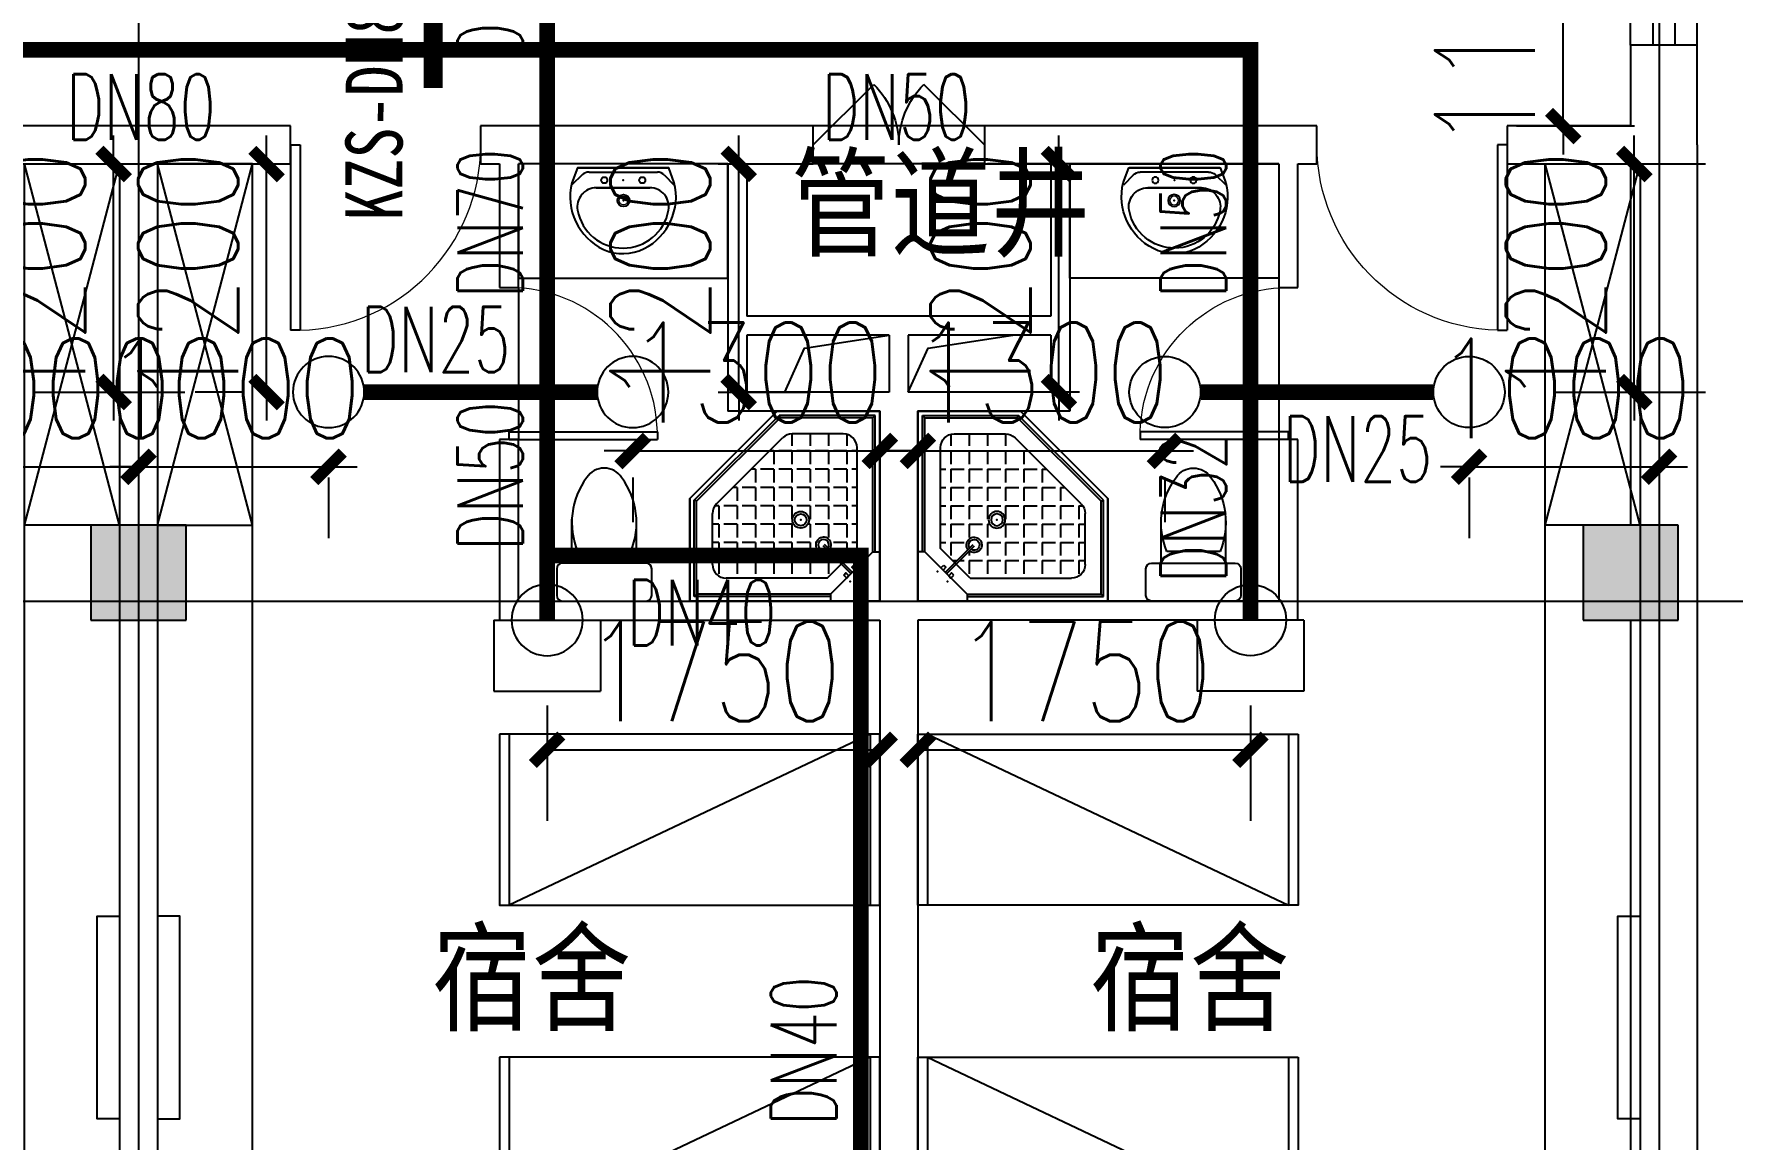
# Model space of a CAD drawing. Extents: x 0 to 2838408, y -923048 to 203859.
# Drawn here: x 2779413 to 2788346, y -404806 to -398991 of the extents above; entities that cross this region are included whole.
import ezdxf
from ezdxf.enums import TextEntityAlignment as Align

# ---------------------------------------------------------------- set-up
doc = ezdxf.new("R2010")
doc.units = 0
doc.header["$LTSCALE"] = 1000
for name, color, linetype in [('A-Fixt', 81, 'Continuous'), ('CLAYER', 7, 'Continuous'), ('COLUMN', 9, 'Continuous'), ('DOOR_FIRE', 4, 'Continuous'), ('DOTE', 8, 'Continuous'), ('EQUIP_喷头', 7, 'Continuous'), ('PIPE-喷淋', 6, 'Continuous'), ('PUB_HATCH', 8, 'Continuous'), ('PUB_TEXT', 7, 'Continuous'), ('TEXT_喷淋', 7, 'Continuous'), ('TWT_DIM', 3, 'Continuous'), ('WALL', 9, 'Continuous'), ('WINDOW', 4, 'Continuous'), ('XREF', 8, 'Continuous'), ('抗震支吊架', 2, 'Continuous'), ('洁具', 213, 'Continuous'), ('配景', 3, 'Continuous')]:
    doc.layers.add(name, color=color, linetype=linetype)
doc.styles.add('_TCH_DIM_T3', font='SIMPLEX', dxfattribs={"width": 0.75, "bigfont": 'HZTXT'})
doc.styles.add('_TWT_PIPEDN', font='SIMPLEX', dxfattribs={"width": 0.8, "height": 2.3, "bigfont": 'HZTXT'})
doc.styles.add('kzcad', font='', dxfattribs={"width": 0.8})
doc.styles.get("Standard").update_dxf_attribs({"font": 'geniso.shx', "bigfont": 'hztxt.shx'})
doc.styles.get('kzcad').set_extended_font_data('SimSun')
doc.dimstyles.new('_TWT_ARCH&&150', dxfattribs={"dimtxt": 525, "dimasz": 150, "dimexe": 375, "dimexo": 450, "dimgap": 150, "dimtad": 1, "dimdec": 0, "dimzin": 0, "dimdsep": 46, "dimtxsty": '_TCH_DIM_T3', "dimblk": 'ARCHTICK', "dimcen": 0.09, "dimclrt": 7, "dimazin": 2, "dimtfac": 1, "dimtdec": 0, "dimtix": 1, "dimtmove": 2, "dimatfit": 3, "dimfxl": 1, "dimtolj": 1, "dimtzin": 0, "dimarcsym": 0})

# ---------------------------------------------------------------- blocks, each defined once
blk = doc.blocks.new('1F平面-CAD导入_dwg_Drawing4_t3_dwg_$plan$00001613-474159-1F-927810-1F')
at = {"layer": '洁具'}
for p, q in [((-30, 250), (-170, 250)), ((-200, 169.7), (-430.4, 169.7)), ((-260.4, -139.7), (-260.4, 139.7)), ((-200, -169.7), (-200, -220)), ((-170, -250), (-30, -250))]:
    blk.add_line(p, q, dxfattribs=at)
for points in [[(-200, 220), (-200, 169.7), (-200, -169.7), (-430.4, -169.7)], [(0, -220), (0, 220)]]:
    blk.add_lwpolyline(points, dxfattribs=at)
for centre, radius, start, end in [((-170, 220), 30, 90, 180), ((-30, 220), 30, 0, 90), ((-589.6, 0), 109.8, 123.45086, 236.54914), ((-412.8, -227.4), 397.5, 67.45048, 126.63814), ((-412.8, 227.4), 397.5, 233.36186, 292.54952), ((-170, -220), 30, 180, 270), ((-30, -220), 30, 270, 0)]:
    blk.add_arc(centre, radius, start, end, dxfattribs=at)
blk = doc.blocks.new('$lvtry$00000169')
at = {"color": 0}
for p, q in [((258.9, -36), (258.9, 0)), ((258.9, -36), (36, -258.9)), ((258.9, -24), (976, -24)), ((258.9, -36), (964, -36)), ((964, -36), (976, -24)), ((964, -36), (964, -525.1)), ((976, -24), (976, -530.1)), ((276.1, -120), (120, -276.1)), ((143.9, -151), (290.7, -298.1)), ((151, -143.9), (297.8, -291)), ((269.6, -212.7), (269.6, -142.7)), ((276.1, -120), (808, -120)), ((365.9, -212.7), (365.9, -142.7)), ((462.1, -212.7), (462.1, -142.7)), ((558.4, -212.7), (558.4, -142.7)), ((654.6, -212.7), (654.6, -142.7)), ((750.9, -212.7), (750.9, -142.7)), ((847.1, -212.7), (847.1, -142.7)), ((36, -258.9), (0, -258.9)), ((24, -258.9), (24, -976)), ((36, -258.9), (36, -964)), ((173.4, -308.9), (173.4, -238.9)), ((183.4, -212.7), (205.5, -212.7)), ((219.6, -212.7), (243.4, -212.7)), ((269.6, -212.7), (339.6, -212.7)), ((269.6, -262.8), (269.6, -238.9)), ((365.9, -212.7), (435.9, -212.7)), ((365.9, -308.9), (365.9, -238.9)), ((462.1, -212.7), (532.1, -212.7)), ((462.1, -308.9), (462.1, -238.9)), ((558.4, -212.7), (628.4, -212.7)), ((558.4, -308.9), (558.4, -238.9)), ((654.6, -212.7), (724.6, -212.7)), ((654.6, -308.9), (654.6, -238.9)), ((750.9, -212.7), (820.9, -212.7)), ((750.9, -308.9), (750.9, -238.9)), ((847.1, -212.7), (880, -212.7)), ((847.1, -308.9), (847.1, -238.9)), ((880, -192), (880, -460.5)), ((120, -276.1), (120, -808)), ((120, -308.9), (147.1, -308.9)), ((173.4, -308.9), (243.4, -308.9)), ((173.4, -405.2), (173.4, -335.2)), ((269.6, -405.2), (269.6, -335.2)), ((334.3, -308.9), (339.6, -308.9)), ((365.9, -308.9), (435.9, -308.9)), ((365.9, -405.2), (365.9, -335.2)), ((462.1, -308.9), (532.1, -308.9)), ((462.1, -405.2), (462.1, -335.2)), ((558.4, -308.9), (628.4, -308.9)), ((558.4, -405.2), (558.4, -335.2)), ((654.6, -308.9), (724.6, -308.9)), ((654.6, -405.2), (654.6, -335.2)), ((750.9, -308.9), (820.9, -308.9)), ((750.9, -405.2), (750.9, -335.2)), ((847.1, -308.9), (880, -308.9)), ((847.1, -405.2), (847.1, -335.2)), ((120, -405.2), (147.1, -405.2)), ((173.4, -405.2), (243.4, -405.2)), ((173.4, -501.4), (173.4, -431.4)), ((269.6, -405.2), (339.6, -405.2)), ((269.6, -501.4), (269.6, -431.4)), ((365.9, -405.2), (378.6, -405.2)), ((365.9, -501.4), (365.9, -431.4)), ((462.1, -405.2), (532.1, -405.2)), ((462.1, -501.4), (462.1, -431.4)), ((558.4, -405.2), (628.4, -405.2)), ((558.4, -501.4), (558.4, -431.4)), ((654.6, -405.2), (724.6, -405.2)), ((654.6, -501.4), (654.6, -431.4)), ((750.9, -405.2), (820.9, -405.2)), ((750.9, -501.4), (750.9, -431.4)), ((847.1, -405.2), (880, -405.2)), ((847.1, -501.4), (847.1, -431.4)), ((120, -501.4), (147.1, -501.4)), ((173.4, -501.4), (243.4, -501.4)), ((173.4, -597.7), (173.4, -527.7)), ((269.6, -501.4), (339.6, -501.4)), ((269.6, -597.7), (269.6, -527.7)), ((365.9, -501.4), (435.9, -501.4)), ((365.9, -597.7), (365.9, -527.7)), ((462.1, -501.4), (532.1, -501.4)), ((462.1, -597.7), (462.1, -527.7)), ((858.9, -511.4), (511.4, -858.9)), ((964, -525.1), (525.1, -964)), ((976, -530.1), (530.1, -976)), ((558.4, -501.4), (628.4, -501.4)), ((558.4, -597.7), (558.4, -527.7)), ((654.6, -501.4), (724.6, -501.4)), ((654.6, -597.7), (654.6, -527.7)), ((750.9, -501.4), (820.9, -501.4)), ((750.9, -597.7), (750.9, -527.7)), ((847.1, -501.4), (867.2, -501.4)), ((964, -525.1), (976, -530.1)), ((120, -597.7), (147.1, -597.7)), ((173.4, -597.7), (243.4, -597.7)), ((173.4, -693.9), (173.4, -623.9)), ((269.6, -597.7), (339.6, -597.7)), ((269.6, -693.9), (269.6, -623.9)), ((365.9, -597.7), (435.9, -597.7)), ((365.9, -693.9), (365.9, -623.9)), ((462.1, -597.7), (532.1, -597.7)), ((462.1, -693.9), (462.1, -623.9)), ((558.4, -597.7), (628.4, -597.7)), ((558.4, -693.9), (558.4, -623.9)), ((654.6, -597.7), (724.6, -597.7)), ((654.6, -693.9), (654.6, -623.9)), ((750.9, -597.7), (772.6, -597.7)), ((120, -693.9), (147.1, -693.9)), ((173.4, -693.9), (243.4, -693.9)), ((269.6, -693.9), (339.6, -693.9)), ((365.9, -693.9), (435.9, -693.9)), ((462.1, -693.9), (532.1, -693.9)), ((558.4, -693.9), (628.4, -693.9)), ((654.6, -693.9), (676.4, -693.9)), ((120, -790.2), (147.1, -790.2)), ((173.4, -790.2), (173.4, -720.2)), ((173.4, -790.2), (243.4, -790.2)), ((269.6, -790.2), (269.6, -720.2)), ((269.6, -790.2), (339.6, -790.2)), ((365.9, -790.2), (365.9, -720.2)), ((365.9, -790.2), (435.9, -790.2)), ((462.1, -790.2), (462.1, -720.2)), ((462.1, -790.2), (532.1, -790.2)), ((558.4, -790.2), (558.4, -720.2)), ((558.4, -790.2), (580.1, -790.2)), ((173.4, -877.5), (173.4, -816.4)), ((192, -880), (460.5, -880)), ((269.6, -880), (269.6, -816.4)), ((365.9, -880), (365.9, -816.4)), ((462.1, -880), (462.1, -816.4)), ((36, -964), (24, -976)), ((24, -976), (530.1, -976)), ((36, -964), (525.1, -964)), ((525.1, -964), (530.1, -976))]:
    blk.add_line(p, q, dxfattribs=at)
blk.add_lwpolyline([(0, 0), (0, -1000), (540, -1000), (1000, -540), (1000, 0)], close=True)
for points in [[(0, 0), (0, -1000)], [(0, 0), (1000, 0)], [(1000, 0), (1000, -540)], [(136.1, -189.7), (147.9, -177.9), (132.5, -162.5), (120.7, -174.3)], [(189.7, -136.1), (177.9, -147.9), (162.5, -132.5), (174.3, -120.7)], [(1000, -540), (540, -1000)], [(0, -1000), (540, -1000)]]:
    blk.add_lwpolyline(points, close=True, dxfattribs=at)
for radius in [43.8, 31.1]:
    blk.add_circle((416.2, -427.6), radius, dxfattribs=at)
for centre, radius, start, end in [((808, -192), 72, 0, 90), ((296, -295.7), 40.6, 142.58296, 128.41974), ((296, -295.7), 28.6, 145.82801, 125.65986), ((808, -460.5), 72, 315, 0), ((192, -808), 72, 180, 270), ((460.5, -808), 72, 270, 315)]:
    blk.add_arc(centre, radius, start, end, dxfattribs=at)
for p in [(103.2, -155.8, 0), (156.1, -102.2, 0), (415.8, -428.1, 0)]:
    blk.add_point(p, dxfattribs=at)
blk = doc.blocks.new('$lvtry$00000178')
at = {"color": 0}
for p, q in [((-238.4, 0), (238.4, 0)), ((-214.1, -36.1), (-272.1, -90.6)), ((-179.8, -22.5), (180.1, -22.5)), ((215.7, -37.5), (268.3, -90.8)), ((-141.7, -105.2), (140.2, -105.2)), ((140.2, -105.2), (-141.7, -105.2))]:
    blk.add_line(p, q, dxfattribs=at)
blk.add_lwpolyline([(-103.6, -429.7, 0.224698), (110.4, -425.4, 0.348046), (268.9, -78.5), (239.5, 0), (-241.3, 0), (-270.7, -78.5, 0.356844)], format="xyb", close=True, dxfattribs=at)
for centre, radius in [((-100, -65), 16.3), ((100, -65), 16.3), ((1.4, -172.5), 31.6)]:
    blk.add_circle(centre, radius, dxfattribs=at)
at = {"color": 0, "lineweight": 13}
blk.add_circle((1.4, -172.5), 23, dxfattribs=at)
at = {"color": 0}
for centre, radius, start, end in [((-179.8, -72.5), 50, 90, 133.18096), ((180.1, -72.5), 50, 44.56072, 90), ((-141.7, -205.2), 100, 90, 190.56023), ((140.2, -205.2), 100, 349.43977, 90), ((-0.7, -179), 243.4, 190.56023, 349.43977)]:
    blk.add_arc(centre, radius, start, end, dxfattribs=at)
for p in [(0, -65), (1.4, -172.5)]:
    blk.add_point(p, dxfattribs=at)
blk = doc.blocks.new('A$C70365C93')
at = {"layer": '洁具'}
blk.add_lwpolyline([(-1900, 2300), (-1900, 1700), (-800, 1700), (-800, 2300)], close=True, dxfattribs=at)
blk.add_blockref('$lvtry$00000178', (-1350, 2280), dxfattribs=at)
at = {"layer": '洁具', "rotation": 180}
blk.add_blockref('$lvtry$00000169', (0, 0), dxfattribs=at)
at = {"layer": '洁具', "extrusion": (0, 0, -1), "xscale": -1, "zscale": -1, "rotation": 90}
blk.add_blockref('1F平面-CAD导入_dwg_Drawing4_t3_dwg_$plan$00001613-474159-1F-927810-1F', (1450, 0), dxfattribs=at)
blk = doc.blocks.new('单人床')
at = {"layer": 'A-Fixt'}
for p, q in [((47773.8, 13973.4), (48673.8, 13973.4)), ((47773.8, 12073.4), (48673.8, 13973.4)), ((47773.8, 12073.4), (48673.8, 12073.4))]:
    blk.add_line(p, q, dxfattribs=at)
blk.add_lwpolyline([(47773.8, 14023.4), (48673.8, 14023.4), (48673.8, 12023.4), (47773.8, 12023.4), (47773.8, 14023.4)], dxfattribs=at)
blk = doc.blocks.new('CH_AP01')
for p, q in [((-311.4, 16.6), (-275, 0)), ((-275, 0), (275, 0)), ((275, 0), (311.4, 16.6))]:
    blk.add_line(p, q)
for centre, radius, start, end in [((0, -578.9), 1212.6, 74.71041, 105.28959), ((-306.8, 555.3), 37.8, 100.18588, 202.83587), ((-1658.4, 201.9), 1359.7, 352.16586, 14.42826), ((-823.7, 250), 562.9, 335.50378, 31.09034), ((0, -578.9), 1172.6, 75.02868, 104.97132), ((0, -1278.1), 1856.9, 80.61099, 99.38901), ((-823.7, 250), 602.9, 335.50378, 30.26909), ((823.7, 250), 602.9, 149.73091, 204.49622), ((823.7, 250), 562.9, 148.90966, 204.49622), ((1658.4, 201.9), 1359.7, 165.57174, 187.83414), ((306.8, 555.3), 37.8, 337.16413, 79.81412), ((0, -578.9), 1092.6, 75.87672, 104.12328)]:
    blk.add_arc(centre, radius, start, end)
blk = doc.blocks.new('A$C61295E98')
at = {"color": 3}
for p, q in [((544, 597.9), (0, 597.9)), ((0, 597.9), (0, 0)), ((161.4, 597.9), (161.4, 0)), ((170.4, 0.2), (170.4, 597.6)), ((602.7, 572.2), (602.7, 25.6)), ((624, 517.9), (624, 80)), ((544, 0), (0, 0))]:
    blk.add_line(p, q, dxfattribs=at)
for points in [[(81.8, 540.3), (75.3, 540.3), (75.3, 576.8), (81.8, 576.8)], [(81.8, 453.1), (75.3, 453.1), (75.3, 489.6), (81.8, 489.6)], [(81.8, 352.9), (75.3, 352.9), (75.3, 389.4), (81.8, 389.4)]]:
    blk.add_lwpolyline(points, close=True, dxfattribs=at)
for centre in [(74, 250.1), (74, 164.2), (74, 70.5)]:
    blk.add_circle(centre, 15.7, dxfattribs=at)
for centre, start, end in [((544, 517.9), 360, 90), ((544, 80), 270, 0)]:
    blk.add_arc(centre, 80, start, end, dxfattribs=at)
blk = doc.blocks.new('宿舍')
at = {"layer": 'A-Fixt'}
for p, q in [((47853.8, 13801.7), (48353.8, 15701.7)), ((48353.8, 13801.7), (47853.8, 15701.7)), ((47853.8, 13801.7), (48353.8, 13801.7))]:
    blk.add_line(p, q, dxfattribs=at)
for points in [[(47853.8, 8601.7), (48353.8, 8601.7), (48353.8, 15701.7), (47853.8, 15701.7)], [(47853.8, 10676.1), (47970.5, 10676.1), (47970.5, 11742.6), (47853.8, 11742.6)]]:
    blk.add_lwpolyline(points, close=True, dxfattribs=at)
at = {"xscale": -1, "rotation": 90}
for p in [(63677.2, 60475.5), (63677.2, 58775.5)]:
    blk.add_blockref('单人床', p, dxfattribs=at)
at = {"layer": 'A-Fixt', "xscale": -1, "rotation": 180}
for p in [(50002, 9140.5), (51117.2, 9140.5)]:
    blk.add_blockref('CH_AP01', p, dxfattribs=at)
at = {"layer": '配景', "color": 252}
blk.add_blockref('A$C61295E98', (47853.8, 7096.6), dxfattribs=at)
blk = doc.blocks.new('$DorLib2D$00000116')
at = {"color": 0}
for p, q in [((-0.5, 0), (-0.1464, 0.3536)), ((0.5, 0), (0.1464, 0.3536))]:
    blk.add_line(p, q, dxfattribs=at)
for centre, start, end in [((-0.5, 0), 0, 45), ((0.5, 0), 135, 180)]:
    blk.add_arc(centre, 0.5, start, end, dxfattribs=at)
blk = doc.blocks.new('$DorLib2D$00000001')
for p, q in [((0.45, 0.975), (0.5, 0.975)), ((0.45, 0), (0.45, 0.975)), ((0.5, 0), (0.5, 0.975)), ((0.5, 0), (0.45, 0))]:
    blk.add_line(p, q)
at = {"lineweight": 13}
blk.add_arc((0.475, 0), 0.975, 91.46928, 180, dxfattribs=at)
blk = doc.blocks.new('$WINLIB2D$00000001')
at = {"color": 0}
for points in [[(-0.5, 0.5), (-0.5, -0.5)], [(-0.5, 0.5), (0.5, 0.5)], [(0.5, -0.5), (0.5, 0.5)], [(0.5, 0.1667), (-0.5, 0.1667)], [(0.5, -0.1667), (-0.5, -0.1667)], [(-0.5, -0.5), (0.5, -0.5)]]:
    blk.add_lwpolyline(points, dxfattribs=at)
blk = doc.blocks.new('2F1')
at = {"layer": 'PUB_HATCH'}
for points in [[(2443666.7, -402075.2), (2444166.7, -402075.2), (2444166.7, -401575.2), (2443666.7, -401575.2)], [(2451516.7, -402075.2), (2452016.7, -402075.2), (2452016.7, -401575.2), (2451516.7, -401575.2)]]:
    blk.add_hatch(color=256, dxfattribs=at).paths.add_polyline_path(points)
for points in [[(2447316.7, -400875.2), (2447420.3, -400645), (2447866.7, -400575.2)], [(2447966.7, -400875.2), (2448070.3, -400645), (2448516.7, -400575.2)]]:
    blk.add_lwpolyline(points)
at = {"layer": 'COLUMN'}
for p, q in [((2444166.7, -401575.2), (2443666.7, -401575.2)), ((2443666.7, -401575.2), (2443666.7, -402075.2)), ((2444166.7, -402075.2), (2444166.7, -401575.2)), ((2452016.7, -401575.2), (2451516.7, -401575.2)), ((2451516.7, -401575.2), (2451516.7, -402075.2)), ((2452016.7, -402075.2), (2452016.7, -401575.2)), ((2443666.7, -402075.2), (2444166.7, -402075.2)), ((2451516.7, -402075.2), (2452016.7, -402075.2))]:
    blk.add_line(p, q, dxfattribs=at)
at = {"layer": 'DOOR_FIRE'}
for p, q in [((2448366.7, -399475.2), (2447466.7, -399475.2)), ((2448366.7, -399675.2), (2447466.7, -399675.2))]:
    blk.add_line(p, q, dxfattribs=at)
at = {"layer": 'DOTE'}
for p, q in [((2443916.7, -327575.2), (2443916.7, -410775.2)), ((2451916.7, -327575.2), (2451916.7, -410775.2)), ((2343216.7, -401975.2), (2453916.7, -401975.2))]:
    blk.add_line(p, q, dxfattribs=at)
at = {"layer": 'WALL'}
for p, q in [((2452116.7, -399050.2), (2451766.7, -399050.2)), ((2451766.7, -399050.2), (2451766.7, -399475.2)), ((2452116.7, -399575.2), (2452116.7, -399050.2)), ((2443916.7, -399475.2), (2443116.7, -399475.2)), ((2444716.7, -399475.2), (2443916.7, -399475.2)), ((2444716.7, -399675.2), (2444716.7, -399475.2)), ((2445816.7, -399475.2), (2445716.7, -399475.2)), ((2445716.7, -399475.2), (2445716.7, -399675.2)), ((2447016.7, -399475.2), (2445816.7, -399475.2)), ((2447466.7, -399475.2), (2447016.7, -399475.2)), ((2447466.7, -399675.2), (2447466.7, -399475.2)), ((2448816.7, -399475.2), (2448366.7, -399475.2)), ((2448366.7, -399475.2), (2448366.7, -399675.2)), ((2450016.7, -399475.2), (2448816.7, -399475.2)), ((2450116.7, -399475.2), (2450016.7, -399475.2)), ((2450116.7, -399675.2), (2450116.7, -399475.2)), ((2451766.7, -399475.2), (2451116.7, -399475.2)), ((2451116.7, -399475.2), (2451116.7, -399675.2)), ((2452116.7, -399575.2), (2452116.7, -401825.2)), ((2443116.7, -399675.2), (2443816.7, -399675.2)), ((2443816.7, -399675.2), (2443816.7, -401575.2)), ((2444016.7, -399675.2), (2444716.7, -399675.2)), ((2444016.7, -399675.2), (2444016.7, -401575.2)), ((2445716.7, -399675.2), (2445816.7, -399675.2)), ((2445816.7, -399675.2), (2445816.7, -400325.2)), ((2447016.7, -399675.2), (2445916.7, -399675.2)), ((2445916.7, -400325.2), (2445916.7, -399675.2)), ((2447016.7, -399675.2), (2447016.7, -400475.2)), ((2447116.7, -399675.2), (2447466.7, -399675.2)), ((2447116.7, -399675.2), (2447116.7, -400475.2)), ((2448366.7, -399675.2), (2448716.7, -399675.2)), ((2448716.7, -399675.2), (2448716.7, -400475.2)), ((2449916.7, -399675.2), (2448816.7, -399675.2)), ((2448816.7, -399675.2), (2448816.7, -400475.2)), ((2449916.7, -399675.2), (2449916.7, -400325.2)), ((2450016.7, -400325.2), (2450016.7, -399675.2)), ((2450016.7, -399675.2), (2450116.7, -399675.2)), ((2451116.7, -399675.2), (2451766.7, -399675.2)), ((2451766.7, -399675.2), (2451766.7, -401575.2)), ((2445816.7, -400325.2), (2445916.7, -400325.2)), ((2449916.7, -400325.2), (2450016.7, -400325.2)), ((2447016.7, -400475.2), (2447016.7, -400975.2)), ((2447916.7, -400475.2), (2447116.7, -400475.2)), ((2448716.7, -400475.2), (2447916.7, -400475.2)), ((2448816.7, -400475.2), (2448816.7, -400975.2)), ((2447866.7, -400575.2), (2447116.7, -400575.2)), ((2447116.7, -400575.2), (2447116.7, -400875.2)), ((2447866.7, -400575.2), (2447866.7, -400875.2)), ((2448716.7, -400575.2), (2447966.7, -400575.2)), ((2447966.7, -400575.2), (2447966.7, -400875.2)), ((2448716.7, -400575.2), (2448716.7, -400875.2)), ((2447866.7, -400875.2), (2447116.7, -400875.2)), ((2448716.7, -400875.2), (2447966.7, -400875.2)), ((2447816.7, -400975.2), (2447016.7, -400975.2)), ((2447816.7, -400975.2), (2447816.7, -401975.2)), ((2448016.7, -400975.2), (2448016.7, -401975.2)), ((2448816.7, -400975.2), (2448016.7, -400975.2)), ((2445916.7, -401125.2), (2445816.7, -401125.2)), ((2445816.7, -401125.2), (2445816.7, -402075.2)), ((2445916.7, -401975.2), (2445916.7, -401125.2)), ((2450016.7, -401125.2), (2449916.7, -401125.2)), ((2449916.7, -401125.2), (2449916.7, -401975.2)), ((2450016.7, -402075.2), (2450016.7, -401125.2)), ((2452116.7, -401825.2), (2452116.7, -407175.2)), ((2445916.7, -401975.2), (2447816.7, -401975.2)), ((2449916.7, -401975.2), (2448016.7, -401975.2)), ((2443816.7, -402075.2), (2443816.7, -406775.2)), ((2444016.7, -402075.2), (2444016.7, -406775.2)), ((2445816.7, -402075.2), (2447816.7, -402075.2)), ((2447816.7, -402075.2), (2447816.7, -407025.2)), ((2450016.7, -402075.2), (2448016.7, -402075.2)), ((2448016.7, -402075.2), (2448016.7, -407025.2)), ((2451766.7, -402075.2), (2451766.7, -406775.2))]:
    blk.add_line(p, q, dxfattribs=at)
at = {"layer": 'WINDOW'}
for p, q in [((2445916.7, -400325.2), (2445916.7, -401125.2)), ((2449916.7, -400325.2), (2449916.7, -401125.2))]:
    blk.add_line(p, q, dxfattribs=at)
at = {"xscale": -1, "rotation": 359.9999999999999}
for name, p in [('宿舍', (2491670.6, -415376.9)), ('A$C70365C93', (2448016.7, -401975.2)), ('宿舍', (2499670.6, -415376.9))]:
    blk.add_blockref(name, p, dxfattribs=at)
for name, p in [('宿舍', (2396162.9, -415376.9)), ('A$C70365C93', (2447816.7, -401975.2))]:
    blk.add_blockref(name, p)
at = {"layer": 'DOOR_FIRE', "xscale": 900, "yscale": -900, "zscale": 200, "rotation": 179.9999999994664}
blk.add_blockref('$DorLib2D$00000116', (2447916.7, -399575.2), dxfattribs=at)
at = {"layer": 'WINDOW'}
for name, p, xscale, yscale, zscale, rotation in [('$WINLIB2D$00000001', (2451941.7, -398350.2), -1400, 350, -1400, 269.9999999999944), ('$DorLib2D$00000001', (2445866.7, -400725.2), 800, 800, 800, 270), ('$DorLib2D$00000001', (2449966.7, -400725.2), 800, -800, 800, 270)]:
    blk.add_blockref(name, p, dxfattribs=dict(at, xscale=xscale, yscale=yscale, zscale=zscale, rotation=rotation))
at = {"layer": 'WINDOW', "yscale": -1000}
for p, xscale, zscale in [((2445216.7, -399575.2), -1000, -1000), ((2450616.7, -399575.2), 1000, 1000)]:
    blk.add_blockref('$DorLib2D$00000001', p, dxfattribs=dict(at, xscale=xscale, zscale=zscale))
at = {"layer": 'CLAYER'}
blk.add_text('管道井', height=525, dxfattribs=at).set_placement((2447349.1, -400162.2))
at = {"layer": 'PUB_TEXT'}
for p in [(2445460.1, -404239), (2448922, -404239)]:
    blk.add_text('宿舍', height=525, dxfattribs=at).set_placement(p)
blk = doc.blocks.new('_ArchTick')
at = {"color": 0, "linetype": 'ByBlock', "const_width": 0.4}
blk.add_lwpolyline([(-0.5, -0.5), (0.5, 0.5)], dxfattribs=at)
blk = doc.blocks.new('*D1570')
at = {"layer": 'Defpoints', "color": 0, "linetype": 'ByBlock', "transparency": 16777216}
for p in [(2778962.5, -400875.2), (2779962.5, -400875.2), (2779962.5, -401268.6)]:
    blk.add_point(p, dxfattribs=at)
at = {"layer": 'TWT_DIM', "color": 0, "linetype": 'ByBlock', "lineweight": -2, "transparency": 16777216}
for p, q in [((2778962.5, -401268.6), (2778812.5, -401268.6)), ((2778962.5, -401268.6), (2779962.5, -401268.6)), ((2779962.5, -401268.6), (2780112.5, -401268.6)), ((2778962.5, -401325.2), (2778962.5, -401643.6)), ((2779962.5, -401325.2), (2779962.5, -401643.6))]:
    blk.add_line(p, q, dxfattribs=at)
at = {"layer": 'TWT_DIM', "color": 0, "linetype": 'ByBlock', "lineweight": -2, "transparency": 16777216, "xscale": 150, "yscale": 150, "zscale": 150}
blk.add_blockref('_ArchTick', (2778962.5, -401268.6), dxfattribs=at)
at = {"layer": 'TWT_DIM', "color": 0, "linetype": 'ByBlock', "lineweight": -2, "transparency": 16777216, "xscale": 150, "yscale": 150, "zscale": 150, "rotation": 180}
blk.add_blockref('_ArchTick', (2779962.5, -401268.6), dxfattribs=at)
at = {"layer": 'TWT_DIM', "color": 7, "linetype": 'ByBlock', "transparency": 16777216, "insert": (2779462.5, -400856.1), "char_height": 525, "attachment_point": 5, "style": '_TCH_DIM_T3'}
blk.add_mtext('\\A1;1000', dxfattribs=at)
blk = doc.blocks.new('*D1572')
at = {"layer": 'Defpoints', "color": 0, "linetype": 'ByBlock', "transparency": 16777216}
for p in [(2778962.5, -399675.2), (2779831.8, -399675.2), (2778962.5, -400875.2)]:
    blk.add_point(p, dxfattribs=at)
at = {"layer": 'TWT_DIM', "color": 0, "linetype": 'ByBlock', "lineweight": -2, "transparency": 16777216}
for p, q in [((2779831.8, -399675.2), (2779831.8, -399525.2)), ((2779412.5, -399675.2), (2780206.8, -399675.2)), ((2779831.8, -400875.2), (2779831.8, -399675.2)), ((2779412.5, -400875.2), (2780206.8, -400875.2)), ((2779831.8, -400875.2), (2779831.8, -401025.2))]:
    blk.add_line(p, q, dxfattribs=at)
at = {"layer": 'TWT_DIM', "color": 0, "linetype": 'ByBlock', "lineweight": -2, "transparency": 16777216, "xscale": 150, "yscale": 150, "zscale": 150}
for p, rotation in [((2779831.8, -399675.2), 270), ((2779831.8, -400875.2), 90)]:
    blk.add_blockref('_ArchTick', p, dxfattribs=dict(at, rotation=rotation))
at = {"layer": 'TWT_DIM', "color": 7, "linetype": 'ByBlock', "transparency": 16777216, "insert": (2779419.3, -400275.2), "char_height": 525, "attachment_point": 5, "rotation": 90, "style": '_TCH_DIM_T3'}
blk.add_mtext('\\A1;1200', dxfattribs=at)
blk = doc.blocks.new('*D1577')
at = {"layer": 'Defpoints', "color": 0, "linetype": 'ByBlock', "transparency": 16777216}
for p in [(2784062.5, -400875.2), (2785362.5, -400875.2), (2785362.5, -401185.1)]:
    blk.add_point(p, dxfattribs=at)
at = {"layer": 'TWT_DIM', "color": 0, "linetype": 'ByBlock', "lineweight": -2, "transparency": 16777216}
for p, q in [((2784062.5, -401185.1), (2783912.5, -401185.1)), ((2784062.5, -401185.1), (2785362.5, -401185.1)), ((2785362.5, -401185.1), (2785512.5, -401185.1)), ((2784062.5, -401325.2), (2784062.5, -401560.1)), ((2785362.5, -401325.2), (2785362.5, -401560.1))]:
    blk.add_line(p, q, dxfattribs=at)
at = {"layer": 'TWT_DIM', "color": 0, "linetype": 'ByBlock', "lineweight": -2, "transparency": 16777216, "xscale": 150, "yscale": 150, "zscale": 150}
blk.add_blockref('_ArchTick', (2784062.5, -401185.1), dxfattribs=at)
at = {"layer": 'TWT_DIM', "color": 0, "linetype": 'ByBlock', "lineweight": -2, "transparency": 16777216, "xscale": 150, "yscale": 150, "zscale": 150, "rotation": 180}
blk.add_blockref('_ArchTick', (2785362.5, -401185.1), dxfattribs=at)
at = {"layer": 'TWT_DIM', "color": 7, "linetype": 'ByBlock', "transparency": 16777216, "insert": (2784712.5, -400772.6), "char_height": 525, "attachment_point": 5, "style": '_TCH_DIM_T3'}
blk.add_mtext('\\A1;1300', dxfattribs=at)
blk = doc.blocks.new('*D1578')
at = {"layer": 'Defpoints', "color": 0, "linetype": 'ByBlock', "transparency": 16777216}
for p in [(2782562.5, -400875.2), (2783862.5, -400875.2), (2783862.5, -401185.1)]:
    blk.add_point(p, dxfattribs=at)
at = {"layer": 'TWT_DIM', "color": 0, "linetype": 'ByBlock', "lineweight": -2, "transparency": 16777216}
for p, q in [((2782562.5, -401185.1), (2782412.5, -401185.1)), ((2782562.5, -401185.1), (2783862.5, -401185.1)), ((2783862.5, -401185.1), (2784012.5, -401185.1)), ((2782562.5, -401325.2), (2782562.5, -401560.1)), ((2783862.5, -401325.2), (2783862.5, -401560.1))]:
    blk.add_line(p, q, dxfattribs=at)
at = {"layer": 'TWT_DIM', "color": 0, "linetype": 'ByBlock', "lineweight": -2, "transparency": 16777216, "xscale": 150, "yscale": 150, "zscale": 150}
blk.add_blockref('_ArchTick', (2782562.5, -401185.1), dxfattribs=at)
at = {"layer": 'TWT_DIM', "color": 0, "linetype": 'ByBlock', "lineweight": -2, "transparency": 16777216, "xscale": 150, "yscale": 150, "zscale": 150, "rotation": 180}
blk.add_blockref('_ArchTick', (2783862.5, -401185.1), dxfattribs=at)
at = {"layer": 'TWT_DIM', "color": 7, "linetype": 'ByBlock', "transparency": 16777216, "insert": (2783212.5, -400772.6), "char_height": 525, "attachment_point": 5, "style": '_TCH_DIM_T3'}
blk.add_mtext('\\A1;1300', dxfattribs=at)
blk = doc.blocks.new('*D1581')
at = {"layer": 'Defpoints', "color": 0, "linetype": 'ByBlock', "transparency": 16777216}
for p in [(2784062.5, -402075.2), (2785812.5, -402075.2), (2785812.5, -402757.6)]:
    blk.add_point(p, dxfattribs=at)
at = {"layer": 'TWT_DIM', "color": 0, "linetype": 'ByBlock', "lineweight": -2, "transparency": 16777216}
for p, q in [((2784062.5, -402525.2), (2784062.5, -403132.6)), ((2785812.5, -402525.2), (2785812.5, -403132.6)), ((2784062.5, -402757.6), (2785812.5, -402757.6))]:
    blk.add_line(p, q, dxfattribs=at)
at = {"layer": 'TWT_DIM', "color": 0, "linetype": 'ByBlock', "lineweight": -2, "transparency": 16777216, "xscale": 150, "yscale": 150, "zscale": 150, "rotation": 180}
blk.add_blockref('_ArchTick', (2784062.5, -402757.6), dxfattribs=at)
at = {"layer": 'TWT_DIM', "color": 0, "linetype": 'ByBlock', "lineweight": -2, "transparency": 16777216, "xscale": 150, "yscale": 150, "zscale": 150}
blk.add_blockref('_ArchTick', (2785812.5, -402757.6), dxfattribs=at)
at = {"layer": 'TWT_DIM', "color": 7, "linetype": 'ByBlock', "transparency": 16777216, "insert": (2784937.5, -402345.1), "char_height": 525, "attachment_point": 5, "style": '_TCH_DIM_T3'}
blk.add_mtext('\\A1;1750', dxfattribs=at)
blk = doc.blocks.new('*D1582')
at = {"layer": 'Defpoints', "color": 0, "linetype": 'ByBlock', "transparency": 16777216}
for p in [(2786962.5, -400875.2), (2787962.5, -400875.2), (2787962.5, -401268.6)]:
    blk.add_point(p, dxfattribs=at)
at = {"layer": 'TWT_DIM', "color": 0, "linetype": 'ByBlock', "lineweight": -2, "transparency": 16777216}
for p, q in [((2786962.5, -401268.6), (2786812.5, -401268.6)), ((2786962.5, -401268.6), (2787962.5, -401268.6)), ((2787962.5, -401268.6), (2788112.5, -401268.6)), ((2786962.5, -401325.2), (2786962.5, -401643.6)), ((2787962.5, -401325.2), (2787962.5, -401643.6))]:
    blk.add_line(p, q, dxfattribs=at)
at = {"layer": 'TWT_DIM', "color": 0, "linetype": 'ByBlock', "lineweight": -2, "transparency": 16777216, "xscale": 150, "yscale": 150, "zscale": 150}
blk.add_blockref('_ArchTick', (2786962.5, -401268.6), dxfattribs=at)
at = {"layer": 'TWT_DIM', "color": 0, "linetype": 'ByBlock', "lineweight": -2, "transparency": 16777216, "xscale": 150, "yscale": 150, "zscale": 150, "rotation": 180}
blk.add_blockref('_ArchTick', (2787962.5, -401268.6), dxfattribs=at)
at = {"layer": 'TWT_DIM', "color": 7, "linetype": 'ByBlock', "transparency": 16777216, "insert": (2787462.5, -400856.1), "char_height": 525, "attachment_point": 5, "style": '_TCH_DIM_T3'}
blk.add_mtext('\\A1;1000', dxfattribs=at)
blk = doc.blocks.new('*D1583')
at = {"layer": 'Defpoints', "color": 0, "linetype": 'ByBlock', "transparency": 16777216}
for p in [(2784804.8, -399675.2), (2785362.5, -399675.2), (2785362.5, -400875.2)]:
    blk.add_point(p, dxfattribs=at)
at = {"layer": 'TWT_DIM', "color": 0, "linetype": 'ByBlock', "lineweight": -2, "transparency": 16777216}
for p, q in [((2784804.8, -399675.2), (2784804.8, -399525.2)), ((2784912.5, -399675.2), (2784429.8, -399675.2)), ((2784804.8, -400875.2), (2784804.8, -399675.2)), ((2784912.5, -400875.2), (2784429.8, -400875.2)), ((2784804.8, -400875.2), (2784804.8, -401025.2))]:
    blk.add_line(p, q, dxfattribs=at)
at = {"layer": 'TWT_DIM', "color": 0, "linetype": 'ByBlock', "lineweight": -2, "transparency": 16777216, "xscale": 150, "yscale": 150, "zscale": 150}
for p, rotation in [((2784804.8, -399675.2), 270), ((2784804.8, -400875.2), 90)]:
    blk.add_blockref('_ArchTick', p, dxfattribs=dict(at, rotation=rotation))
at = {"layer": 'TWT_DIM', "color": 7, "linetype": 'ByBlock', "transparency": 16777216, "insert": (2784392.3, -400275.2), "char_height": 525, "attachment_point": 5, "rotation": 90, "style": '_TCH_DIM_T3'}
blk.add_mtext('\\A1;1200', dxfattribs=at)
blk = doc.blocks.new('*D1584')
at = {"layer": 'Defpoints', "color": 0, "linetype": 'ByBlock', "transparency": 16777216}
for p in [(2786962.5, -399675.2), (2787831.8, -399675.2), (2786962.5, -400875.2)]:
    blk.add_point(p, dxfattribs=at)
at = {"layer": 'TWT_DIM', "color": 0, "linetype": 'ByBlock', "lineweight": -2, "transparency": 16777216}
for p, q in [((2787831.8, -399675.2), (2787831.8, -399525.2)), ((2787412.5, -399675.2), (2788206.8, -399675.2)), ((2787831.8, -400875.2), (2787831.8, -399675.2)), ((2787412.5, -400875.2), (2788206.8, -400875.2)), ((2787831.8, -400875.2), (2787831.8, -401025.2))]:
    blk.add_line(p, q, dxfattribs=at)
at = {"layer": 'TWT_DIM', "color": 0, "linetype": 'ByBlock', "lineweight": -2, "transparency": 16777216, "xscale": 150, "yscale": 150, "zscale": 150}
for p, rotation in [((2787831.8, -399675.2), 270), ((2787831.8, -400875.2), 90)]:
    blk.add_blockref('_ArchTick', p, dxfattribs=dict(at, rotation=rotation))
at = {"layer": 'TWT_DIM', "color": 7, "linetype": 'ByBlock', "transparency": 16777216, "insert": (2787419.3, -400275.2), "char_height": 525, "attachment_point": 5, "rotation": 90, "style": '_TCH_DIM_T3'}
blk.add_mtext('\\A1;1200', dxfattribs=at)
blk = doc.blocks.new('*D1585')
at = {"layer": 'Defpoints', "color": 0, "linetype": 'ByBlock', "transparency": 16777216}
for p in [(2782112.5, -402075.2), (2783862.5, -402075.2), (2783862.5, -402757.6)]:
    blk.add_point(p, dxfattribs=at)
at = {"layer": 'TWT_DIM', "color": 0, "linetype": 'ByBlock', "lineweight": -2, "transparency": 16777216}
for p, q in [((2782112.5, -402525.2), (2782112.5, -403132.6)), ((2783862.5, -402525.2), (2783862.5, -403132.6)), ((2782112.5, -402757.6), (2783862.5, -402757.6))]:
    blk.add_line(p, q, dxfattribs=at)
at = {"layer": 'TWT_DIM', "color": 0, "linetype": 'ByBlock', "lineweight": -2, "transparency": 16777216, "xscale": 150, "yscale": 150, "zscale": 150, "rotation": 180}
blk.add_blockref('_ArchTick', (2782112.5, -402757.6), dxfattribs=at)
at = {"layer": 'TWT_DIM', "color": 0, "linetype": 'ByBlock', "lineweight": -2, "transparency": 16777216, "xscale": 150, "yscale": 150, "zscale": 150}
blk.add_blockref('_ArchTick', (2783862.5, -402757.6), dxfattribs=at)
at = {"layer": 'TWT_DIM', "color": 7, "linetype": 'ByBlock', "transparency": 16777216, "insert": (2782987.5, -402345.1), "char_height": 525, "attachment_point": 5, "style": '_TCH_DIM_T3'}
blk.add_mtext('\\A1;1750', dxfattribs=at)
blk = doc.blocks.new('*D1586')
at = {"layer": 'Defpoints', "color": 0, "linetype": 'ByBlock', "transparency": 16777216}
for p in [(2779962.5, -400875.2), (2780962.5, -400875.2), (2780962.5, -401268.6)]:
    blk.add_point(p, dxfattribs=at)
at = {"layer": 'TWT_DIM', "color": 0, "linetype": 'ByBlock', "lineweight": -2, "transparency": 16777216}
for p, q in [((2779962.5, -401268.6), (2779812.5, -401268.6)), ((2779962.5, -401268.6), (2780962.5, -401268.6)), ((2780962.5, -401268.6), (2781112.5, -401268.6)), ((2779962.5, -401325.2), (2779962.5, -401643.6)), ((2780962.5, -401325.2), (2780962.5, -401643.6))]:
    blk.add_line(p, q, dxfattribs=at)
at = {"layer": 'TWT_DIM', "color": 0, "linetype": 'ByBlock', "lineweight": -2, "transparency": 16777216, "xscale": 150, "yscale": 150, "zscale": 150}
blk.add_blockref('_ArchTick', (2779962.5, -401268.6), dxfattribs=at)
at = {"layer": 'TWT_DIM', "color": 0, "linetype": 'ByBlock', "lineweight": -2, "transparency": 16777216, "xscale": 150, "yscale": 150, "zscale": 150, "rotation": 180}
blk.add_blockref('_ArchTick', (2780962.5, -401268.6), dxfattribs=at)
at = {"layer": 'TWT_DIM', "color": 7, "linetype": 'ByBlock', "transparency": 16777216, "insert": (2780462.5, -400856.1), "char_height": 525, "attachment_point": 5, "style": '_TCH_DIM_T3'}
blk.add_mtext('\\A1;1000', dxfattribs=at)
blk = doc.blocks.new('*D1587')
at = {"layer": 'Defpoints', "color": 0, "linetype": 'ByBlock', "transparency": 16777216}
for p in [(2782562.5, -399675.2), (2783120.3, -399675.2), (2782562.5, -400875.2)]:
    blk.add_point(p, dxfattribs=at)
at = {"layer": 'TWT_DIM', "color": 0, "linetype": 'ByBlock', "lineweight": -2, "transparency": 16777216}
for p, q in [((2783120.3, -399675.2), (2783120.3, -399525.2)), ((2783012.5, -399675.2), (2783495.3, -399675.2)), ((2783120.3, -400875.2), (2783120.3, -399675.2)), ((2783012.5, -400875.2), (2783495.3, -400875.2)), ((2783120.3, -400875.2), (2783120.3, -401025.2))]:
    blk.add_line(p, q, dxfattribs=at)
at = {"layer": 'TWT_DIM', "color": 0, "linetype": 'ByBlock', "lineweight": -2, "transparency": 16777216, "xscale": 150, "yscale": 150, "zscale": 150}
for p, rotation in [((2783120.3, -399675.2), 270), ((2783120.3, -400875.2), 90)]:
    blk.add_blockref('_ArchTick', p, dxfattribs=dict(at, rotation=rotation))
at = {"layer": 'TWT_DIM', "color": 7, "linetype": 'ByBlock', "transparency": 16777216, "insert": (2782707.8, -400275.2), "char_height": 525, "attachment_point": 5, "rotation": 90, "style": '_TCH_DIM_T3'}
blk.add_mtext('\\A1;1200', dxfattribs=at)
blk = doc.blocks.new('*D1588')
at = {"layer": 'Defpoints', "color": 0, "linetype": 'ByBlock', "transparency": 16777216}
for p in [(2780636.2, -399675.2), (2780962.5, -399675.2), (2780962.5, -400875.2)]:
    blk.add_point(p, dxfattribs=at)
at = {"layer": 'TWT_DIM', "color": 0, "linetype": 'ByBlock', "lineweight": -2, "transparency": 16777216}
for p, q in [((2780636.2, -399675.2), (2780636.2, -399525.2)), ((2780512.5, -399675.2), (2780261.2, -399675.2)), ((2780636.2, -400875.2), (2780636.2, -399675.2)), ((2780512.5, -400875.2), (2780261.2, -400875.2)), ((2780636.2, -400875.2), (2780636.2, -401025.2))]:
    blk.add_line(p, q, dxfattribs=at)
at = {"layer": 'TWT_DIM', "color": 0, "linetype": 'ByBlock', "lineweight": -2, "transparency": 16777216, "xscale": 150, "yscale": 150, "zscale": 150}
for p, rotation in [((2780636.2, -399675.2), 270), ((2780636.2, -400875.2), 90)]:
    blk.add_blockref('_ArchTick', p, dxfattribs=dict(at, rotation=rotation))
at = {"layer": 'TWT_DIM', "color": 7, "linetype": 'ByBlock', "transparency": 16777216, "insert": (2780223.7, -400275.2), "char_height": 525, "attachment_point": 5, "rotation": 90, "style": '_TCH_DIM_T3'}
blk.add_mtext('\\A1;1200', dxfattribs=at)
blk = doc.blocks.new('*D1589')
at = {"layer": 'Defpoints', "color": 0, "linetype": 'ByBlock', "transparency": 16777216}
for p in [(2786762.5, -398375.2), (2787457.9, -398375.2), (2786762.5, -399475.2)]:
    blk.add_point(p, dxfattribs=at)
at = {"layer": 'TWT_DIM', "color": 0, "linetype": 'ByBlock', "lineweight": -2, "transparency": 16777216}
for p, q in [((2787457.9, -398375.2), (2787457.9, -398225.2)), ((2787212.5, -398375.2), (2787832.9, -398375.2)), ((2787457.9, -399475.2), (2787457.9, -398375.2)), ((2787212.5, -399475.2), (2787832.9, -399475.2)), ((2787457.9, -399475.2), (2787457.9, -399625.2))]:
    blk.add_line(p, q, dxfattribs=at)
at = {"layer": 'TWT_DIM', "color": 0, "linetype": 'ByBlock', "lineweight": -2, "transparency": 16777216, "xscale": 150, "yscale": 150, "zscale": 150}
for p, rotation in [((2787457.9, -398375.2), 270), ((2787457.9, -399475.2), 90)]:
    blk.add_blockref('_ArchTick', p, dxfattribs=dict(at, rotation=rotation))
at = {"layer": 'TWT_DIM', "color": 7, "linetype": 'ByBlock', "transparency": 16777216, "insert": (2787045.4, -398925.2), "char_height": 525, "attachment_point": 5, "rotation": 90, "style": '_TCH_DIM_T3'}
blk.add_mtext('\\A1;1100', dxfattribs=at)
blk = doc.blocks.new('$TwtSys$00000125')
blk.add_circle((0, 0, 0), 1)
blk = doc.blocks.new('$TwtSys$00000131')
for p, q in [((-1.5, 0), (-1.5, 2)), ((-1.5, 2), (1.5, 2)), ((1.5, 0, 0), (1.5, 2, 0)), ((-1.5, 0), (-1, 0)), ((1, 0, 0), (1.5, 0, 0))]:
    blk.add_line(p, q)
blk.add_circle((0, 0), 1)

msp = doc.modelspace()

# ---------------------------------------------------------------- hatches: boundary and pattern name
at = {"layer": 'PIPE-喷淋', "linetype": 'ByBlock'}
for points in [[(2785812.5, -399075.2), (2785812.5, -399034), (2785853.8, -399034)], [(2785812.5, -399075.2), (2785853.8, -399075.2), (2785853.8, -399034)], [(2783762.5, -401735.7), (2783762.5, -401694.5), (2783803.8, -401694.5)], [(2783762.5, -401735.7), (2783803.8, -401735.7), (2783803.8, -401694.5)]]:
    msp.add_hatch(color=256, dxfattribs=at).paths.add_polyline_path(points)

# ---------------------------------------------------------------- linework, layer by layer
at = {"layer": 'PIPE-喷淋', "linetype": 'ByBlock', "ltscale": 1.5, "const_width": 82.5}
for points in [[(2782112.5, -398375.2), (2782112.5, -399075.2)], [(2777862.5, -399075.2), (2782112.5, -399075.2)], [(2782112.5, -399075.2), (2785812.5, -399075.2)], [(2782112.5, -400875.2), (2782112.5, -399075.2)], [(2785812.5, -400875.2), (2785812.5, -399075.2)], [(2781150, -400875.2), (2782112.5, -400875.2)], [(2782112.5, -400875.2), (2782375, -400875.2)], [(2782112.5, -401735.7), (2782112.5, -400875.2)], [(2785550, -400875.2), (2785812.5, -400875.2)], [(2785812.5, -400875.2), (2786775, -400875.2)], [(2785812.5, -402075.2), (2785812.5, -400875.2)], [(2782112.5, -402075.2), (2782112.5, -401735.7)], [(2782112.5, -401735.7), (2783762.5, -401735.7)], [(2783762.5, -401735.7), (2783762.5, -406925.2)]]:
    msp.add_lwpolyline(points, dxfattribs=at)
at = {"layer": '抗震支吊架', "color": 4, "const_width": 100}
msp.add_lwpolyline([(2781512.5, -399275.2), (2781512.5, -398875.2)], dxfattribs=at)

# ---------------------------------------------------------------- block references
at = {"layer": 'EQUIP_喷头', "linetype": 'ByBlock', "xscale": 187.5, "yscale": -187.5, "zscale": 187.5}
for name, p in [('$TwtSys$00000125', (2780962.5, -400875.2)), ('$TwtSys$00000125', (2782562.5, -400875.2)), ('$TwtSys$00000131', (2782112.5, -402075.2))]:
    msp.add_blockref(name, p, dxfattribs=at)
at = {"layer": 'EQUIP_喷头', "linetype": 'ByBlock', "xscale": 187.5, "yscale": 187.5, "zscale": 187.5, "rotation": 180}
for name, p in [('$TwtSys$00000125', (2785362.5, -400875.2)), ('$TwtSys$00000125', (2786962.5, -400875.2)), ('$TwtSys$00000131', (2785812.5, -402075.2))]:
    msp.add_blockref(name, p, dxfattribs=at)
at = {"layer": 'XREF'}
msp.add_blockref('2F1', (336045.8, 0), dxfattribs=at)

# ---------------------------------------------------------------- texts
at = {"layer": 'TEXT_喷淋', "color": 251, "linetype": 'ByBlock', "style": '_TWT_PIPEDN', "width": 0.64}
for s, p in [('DN50', (2781985, -399130)), ('DN50', (2785685, -400380)), ('DN50', (2781985, -401710.3)), ('DN32', (2785685, -401880)), ('DN40', (2783635, -404735.3))]:
    msp.add_text(s, height=345, rotation=90, dxfattribs=at).set_placement(p)
at = {"layer": 'TEXT_喷淋', "linetype": 'ByBlock', "style": '_TWT_PIPEDN', "width": 0.64}
msp.add_text('DN80', height=345, dxfattribs=at).set_placement((2779582.7, -399547.7))
at = {"layer": 'TEXT_喷淋', "color": 251, "linetype": 'ByBlock', "style": '_TWT_PIPEDN', "width": 0.64}
for s, p in [('DN50', (2783557.7, -399547.7)), ('DN25', (2781132.7, -400771.1)), ('DN25', (2785982.7, -401347.7)), ('DN40', (2782532.7, -402208.2))]:
    msp.add_text(s, height=345, dxfattribs=at).set_placement(p)
at = {"layer": 'TEXT_喷淋', "linetype": 'ByBlock', "style": '_TWT_PIPEDN', "width": 0.64}
msp.add_text('DN70', height=345, rotation=90, dxfattribs=at).set_placement((2781985, -400380))
at = {"layer": '抗震支吊架', "color": 4, "style": 'kzcad', "width": 0.8}
msp.add_text('KZS-DN80-TL', height=300, rotation=89.88539, dxfattribs=at).set_placement((2781352.5, -399075.2), align=Align.CENTER)

# ---------------------------------------------------------------- dimensions: what is measured, and where the dimension line sits
at = {"layer": 'TWT_DIM', "linetype": 'ByBlock'}
for p1, p2, distance, picture, middle in [((2786762.5, -399475.2), (2786762.5, -398375.2), -695.4, '*D1589', (2787045.4, -398925.2)), ((2778962.5, -400875.2), (2778962.5, -399675.2), -869.3, '*D1572', (2779419.3, -400275.2)), ((2780962.5, -400875.2), (2780962.5, -399675.2), 326.4, '*D1588', (2780223.7, -400275.2)), ((2782562.5, -400875.2), (2782562.5, -399675.2), -557.7, '*D1587', (2782707.8, -400275.2)), ((2785362.5, -400875.2), (2785362.5, -399675.2), 557.7, '*D1583', (2784392.3, -400275.2)), ((2786962.5, -400875.2), (2786962.5, -399675.2), -869.3, '*D1584', (2787419.3, -400275.2)), ((2782562.5, -400875.2), (2783862.5, -400875.2), -309.8, '*D1578', (2783212.5, -400772.6)), ((2784062.5, -400875.2), (2785362.5, -400875.2), -309.8, '*D1577', (2784712.5, -400772.6)), ((2778962.5, -400875.2), (2779962.5, -400875.2), -393.4, '*D1570', (2779462.5, -400856.1)), ((2779962.5, -400875.2), (2780962.5, -400875.2), -393.4, '*D1586', (2780462.5, -400856.1)), ((2786962.5, -400875.2), (2787962.5, -400875.2), -393.4, '*D1582', (2787462.5, -400856.1)), ((2782112.5, -402075.2), (2783862.5, -402075.2), -682.4, '*D1585', (2782987.5, -402345.1)), ((2784062.5, -402075.2), (2785812.5, -402075.2), -682.4, '*D1581', (2784937.5, -402345.1))]:
    dim = msp.add_aligned_dim(p1=p1, p2=p2, distance=distance, dimstyle='_TWT_ARCH&&150', dxfattribs=at)
    dim.commit()
    dim.dimension.update_dxf_attribs({"geometry": picture, "text_midpoint": middle})

doc.saveas('drawing.dxf')
